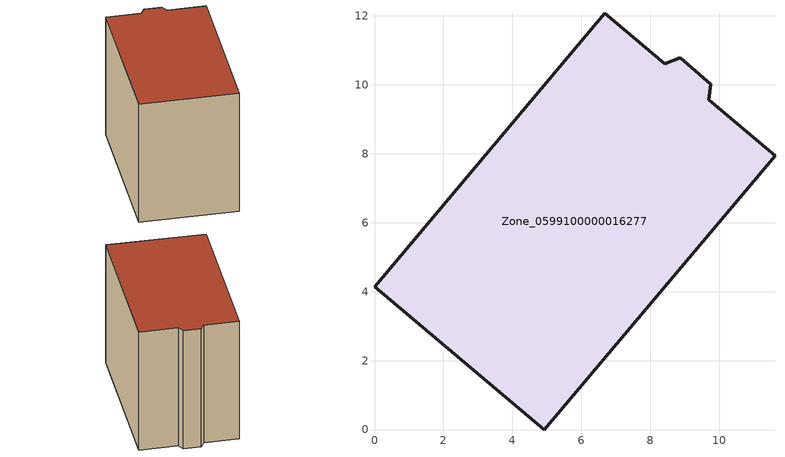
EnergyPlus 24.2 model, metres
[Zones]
Zone_0599100000016277
 floor ground (C_G): 11.62,7.95 4.93,0 0,4.14 6.68,12.07 8.42,10.61 8.87,10.78 9.75,10.02 9.69,9.57 z0
 wall outside (C_F): 4.93,0 11.62,7.95 9.69,9.57 9.75,10.02 8.87,10.78 8.42,10.61 6.68,12.07 0,4.14 4.93,0 z0:8.75
 roof outside (C_R): 9.75,10.02 8.87,10.78 8.42,10.61 6.68,12.07 0,4.14 4.93,0 11.62,7.95 9.69,9.57 z8.75
[BUILDING]
Pand.0599100000016277: North Axis=0; Terrain=City; Loads Convergence Tolerance Value=0.04; Temperature Convergence Tolerance Value=0.4; Solar Distribution=FullExterior; Maximum Number of Warmup Days=25; Minimum Number of Warmup Days=1
[Site:Location]
Rotterdam.The.Hague.AP_ZH_NLD Design_Conditions: Latitude=51.96; Longitude=4.45; Time Zone=1; Elevation=-4.5
[SITE:GROUNDTEMPERATURE:BUILDINGSURFACE]
18, 18, 18, 18, 18, 18, 18, 18, 18, 18, 18, 18
[MATERIAL] Thermal Absorptance=0.9; Solar Absorptance=0.7; Visible Absorptance=0.7
Name | Roughness | Thickness | Conductivity | Density | Specific Heat
G.TI.1946-1964 | MediumSmooth | 0.15 | 1 | 540 | 1210
F.TI.1946-1964 | Rough | 0.3 | 0.857143 | 1920 | 840
R.TI.1946-1964 | MediumRough | 0.2 | 0.277778 | 1500 | 1000
[CONSTRUCTION]
C_G: G.TI.1946-1964
C_F: F.TI.1946-1964
C_R: R.TI.1946-1964
[ZONE]
Zone_0599100000016277: Type=1; Multiplier=1; Ceiling Height=Autocalculate; Volume=Autocalculate; Floor Area=autocalculate; Part of Total Floor Area=Yes
[ZONEINFILTRATION:DESIGNFLOWRATE]
Infil_Zone_0599100000016277: Zone or ZoneList or Space or SpaceList=Zone_0599100000016277; Schedule=AlwaysOn; Design Flow Rate Calculation Method=Flow/Area; Flow Rate per Floor Area=0.003; Constant Term Coefficient=1; Temperature Term Coefficient=0; Velocity Term Coefficient=0; Velocity Squared Term Coefficient=0
[HVACTEMPLATE:ZONE:IDEALLOADSAIRSYSTEM]
Zone_0599100000016277: Maximum Heating Supply Air Temperature=50; Minimum Cooling Supply Air Temperature=13; Maximum Heating Supply Air Humidity Ratio=0.0156; Minimum Cooling Supply Air Humidity Ratio=0.0077; Heating Limit=NoLimit; Cooling Limit=NoLimit; Dehumidification Control Type=ConstantSensibleHeatRatio; Cooling Sensible Heat Ratio=0.7; Dehumidification Setpoint=60; Humidification Control Type=None; Humidification Setpoint=30; Outdoor Air Method=None; Outdoor Air Flow Rate per Person=0.00944; Outdoor Air Flow Rate per Zone Floor Area=0; Outdoor Air Flow Rate per Zone=0; Demand Controlled Ventilation Type=None; Outdoor Air Economizer Type=NoEconomizer; Heat Recovery Type=None; Sensible Heat Recovery Effectiveness=0.7; Latent Heat Recovery Effectiveness=0.65
[ZONECONTROL:THERMOSTAT]
ThermostatControl_Zone_0599100000016277: Zone or ZoneList=Zone_0599100000016277; Control Type Schedule=DualSetpointControlType; Control 1=Thermostat_Zone_0599100000016277; Temperature Difference Between Cutout And Setpoint=0
[THERMOSTATSETPOINT:DUALSETPOINT]
Thermostat_Zone_0599100000016277: Heating Setpoint Temperature Schedule=HeatingSetpoint_Zone_0599100000016277; Cooling Setpoint Temperature Schedule=CoolingSetpoint_Zone_0599100000016277
[SCHEDULE:COMPACT]
HeatingSetpoint_Zone_0599100000016277: Through: 12/31, For: AllDays, Until: 24:00, 21
CoolingSetpoint_Zone_0599100000016277: Through: 12/31, For: AllDays, Until: 24:00, 24
DualSetpointControlType: Through: 12/31, For: AllDays, Until: 24:00, 4
AlwaysOn: Through: 12/31, For: AllDays, Until: 24:00, 1
